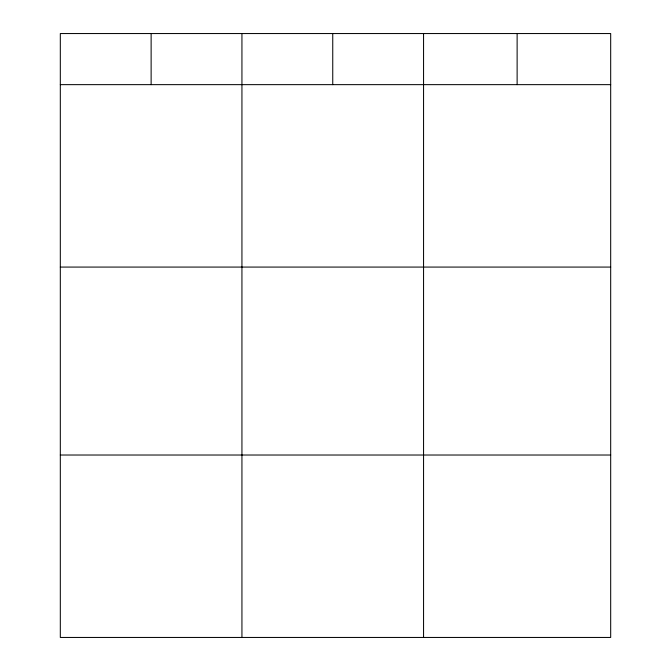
<?xml version="1.0" encoding="UTF-8"?>
<svg xmlns="http://www.w3.org/2000/svg" width="671" height="671" viewBox="0 0 671 671"><rect width="100%" height="100%" fill="white"/><g stroke="black" fill="none" stroke-linecap="round" stroke-linejoin="round"><path stroke-width="1.01" d="M610.685 267.075L610.685 33.55L60.315 33.55L60.315 637.45L610.685 637.45L610.685 267.075L60.315 267.075M60.315 84.647L610.685 84.647M60.315 455.022L610.685 455.022M517.123 33.55L517.123 84.647M423.56 33.55L423.56 637.45M332.749 33.55L332.749 84.647M241.937 33.55L241.937 637.45M151.126 33.55L151.126 84.647"/></g></svg>
